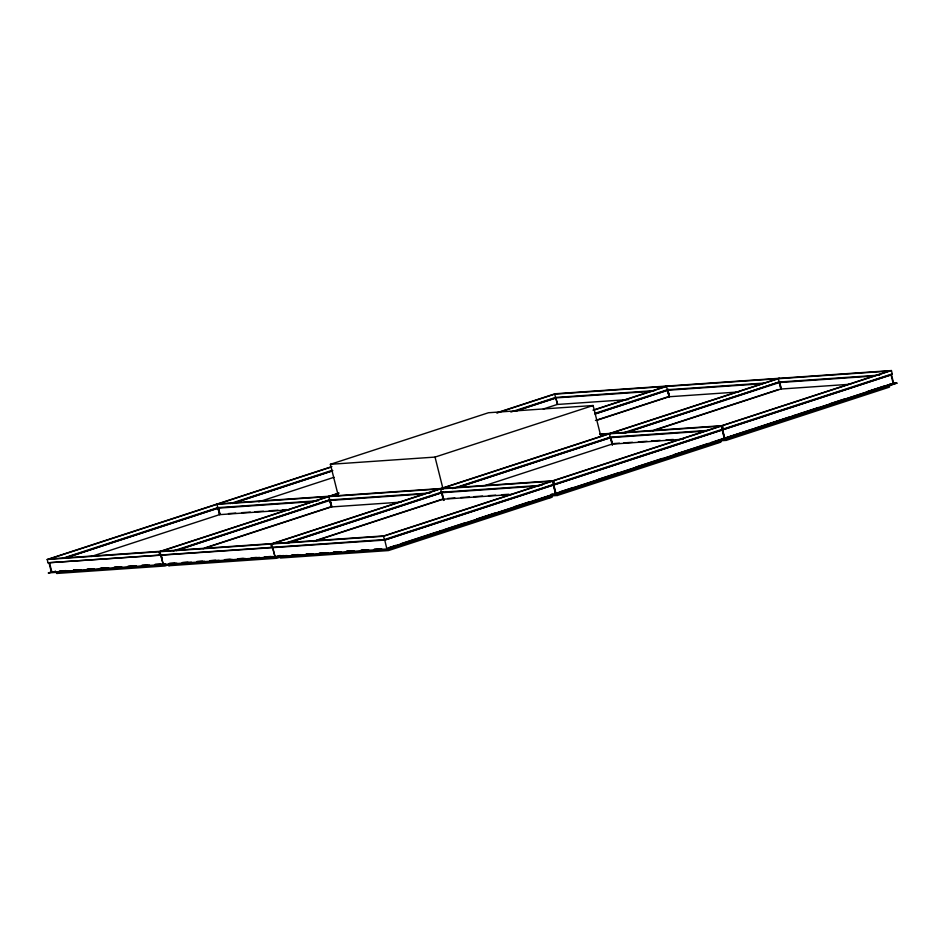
<?xml version="1.0" encoding="UTF-8"?>
<svg xmlns="http://www.w3.org/2000/svg" width="944" height="944" viewBox="0 0 944 944"><rect width="100%" height="100%" fill="white"/><g stroke="black" fill="none" stroke-linecap="round" stroke-linejoin="round"><path stroke-width="1.42" d="M280.38 558.022L388.48 550.564L551.756 497.299L552.016 494.432M551.485 495.883L557.326 495.482L720.614 442.205L720.874 439.338L711.115 442.524M889.732 384.255L889.472 387.111L726.184 440.388L720.343 440.789M176.469 550.505L330.99 499.47M624.798 433.001L780.476 381.588M331.887 466.596L47.2 559.473L48.038 562.789L384.645 540.098L891.502 374.744L892.257 373.871L891.419 370.555L555.166 393.754L496.556 412.87M338.436 496.343L330.388 464.306L488.473 412.74L593.115 405.519L600.809 436.152M218.371 503.872L331.415 466.985M497.476 412.811L554.694 394.144L665.544 386.497M62.906 558.175L217.816 507.636L219.775 514.551M230.371 503.541L332.241 470.313M510.869 412.032L555.52 397.459L654.711 390.615M64.499 558.234L218.265 508.073L219.869 514.468M233.357 503.14L332.607 470.761M515.436 411.112L555.969 397.896L651.325 391.382M64.912 558.152L218.17 508.143M232.377 503.518L332.689 470.785M515.471 411.147L555.874 397.967L557.585 404.292M91.344 556.464L219.515 514.657L289.419 509.831M258.809 501.83L334.034 477.286M543.296 409.012L557.231 404.469L628.586 399.548M52.593 571.686L48.415 573.055L52.545 571.521M55.236 571.002L56.829 573.445L59.614 572.536M330.388 464.306L435.031 457.085L593.115 405.519M339.002 493.028L158.981 551.768L159.819 555.084L160.905 555.544L163.159 564.5M592.985 410.168L666.936 386.037M338.53 493.417L159.902 551.697L163.347 564.488M593.906 410.109L667.868 385.978M173.295 550.918L329.598 499.931L430.24 492.98M594.732 413.425L668.694 389.294M176.28 550.517L330.046 500.355L331.651 506.763L328.76 496.615M595.027 413.909L667.75 390.179L669.367 396.586M595.216 413.897L667.939 390.167L669.544 396.563M204.801 547.921L330.188 507.011M595.452 420.469L667.904 396.834M203.125 548.759L331.297 506.94L401.2 502.114M596.561 420.399L669.013 396.763L738.904 391.937M162.934 564.264L160.185 565.338L164.374 563.981M165.519 564.087L162.769 565.161L165.554 564.252M169.106 564.63L164.917 565.987L56.829 573.445M171.395 564.831L168.598 565.739L276.698 558.282L280.875 556.913M778.717 378.332L270.763 544.051L271.589 547.367L272.686 547.827L274.94 556.795M779.638 378.261L271.683 543.992L275.117 556.771M285.076 543.213L442.76 491.765M452.53 488.579L610.225 437.131L610.579 437.638L458.725 487.175M622.78 433.025L779.083 382.037L879.725 375.098M458.312 487.269L610.674 437.556L612.196 444.034M625.778 432.635L779.532 382.462L781.042 388.952M316.582 540.216L441.969 499.305M654.298 430.027L778.293 389.577M313.502 541.502L443.078 499.223L511.518 494.503M485.145 485.499L611.936 444.14L683.291 439.208M652.611 430.865L780.782 389.046L850.686 384.22M276.144 556.264L271.931 557.467M280.085 555.461L274.551 557.456L280.12 555.627M551.39 481.251L383.937 535.885L273.076 543.532M552.783 480.791L720.248 426.157M721.641 425.709L889.106 371.075L778.245 378.721L779.437 382.544L873.412 376.066M47.2 559.473L383.465 536.275L891.419 370.555M892.257 373.871L384.291 539.59L48.038 562.789M216.058 504.391L552.323 481.18L553.503 485.015L722.184 429.933L724.426 438.901M389.011 547.614L395.973 545.337M401.554 543.52L436.376 532.156M439.172 531.248L465.64 522.61M476.779 518.976L494.892 513.064M514.397 506.704L529.726 501.701M560.653 491.612L573.197 487.529M598.272 479.34L619.17 472.519M635.89 467.068L662.358 458.43M673.509 454.796L708.33 443.432M751.802 429.249L725.334 437.886L726.184 440.388M754.586 428.34L789.42 416.977M792.205 416.068L818.672 407.43M829.823 403.796L845.151 398.793M867.442 391.524L885.555 385.612M387.146 548.464L440.093 531.189M445.662 529.372L552.936 494.373M557.397 492.91L712.047 442.465M714.832 441.556L721.794 439.279M724.862 438.276L758.292 427.372M761.088 426.464L795.91 415.1M798.695 414.192L892.045 383.736M557.857 492.933L721.464 439.739M725.322 438.299L890.275 384.479M891.502 374.744L893.744 383.701L386.898 549.066L384.739 540.027L553.326 485.027L555.568 493.983M896.753 383.028L386.332 549.738L896.8 383.193L893.826 383.229M777.325 378.78L666.476 386.426L669.272 396.657M667.302 389.754L765.029 383.004M667.656 390.261L761.631 383.771M893.862 383.394L896.8 383.193M890.345 384.007L893.744 383.701M887.407 384.845L890.322 384.645M599.652 434.122L722.561 425.638L723.399 428.965L722.644 429.827L724.898 438.795L721.983 438.995M600.608 434.417L721.169 426.098L722.361 429.921M609.305 437.19L709.416 430.287M706.029 431.054L610.402 437.65L612.326 445.332M613.6 443.586L619.429 443.184M623.795 442.889L632.539 442.288M638.356 441.886L647.1 441.285M651.466 440.978L660.198 440.376M666.027 439.975L673.308 439.467M724.968 438.323L727.942 438.287L722.077 438.689M719.599 439.692L724.048 439.562L719.647 439.857M717.688 442.406L720.614 442.205M217.45 503.931L553.715 480.732L554.541 484.048L553.786 484.921L556.04 493.889M216.896 507.707L318.458 500.698M440.447 492.284L542.021 485.275M313.609 501.559L217.981 508.167L219.586 514.563M329.952 500.438L423.927 493.948M538.965 486.018L441.544 492.733L443.468 500.414M228.472 513.607L235.752 513.099M241.57 512.698L250.313 512.096M254.679 511.79L263.423 511.188M269.241 510.787L277.984 510.185M282.35 509.89L286.716 509.583M447.657 498.479L454.937 497.972M460.766 497.571L469.498 496.969M473.876 496.674L482.608 496.072M488.437 495.671L495.718 495.163M501.535 494.762L508.816 494.255M554.647 493.511L559.084 493.37L554.694 493.677M551.166 494.29L555.756 493.972L553.597 484.933M552.216 494.68L555.19 494.644L552.252 494.845M548.842 497.5L551.756 497.299M160.374 551.308L49.513 558.954L216.978 504.32L217.816 507.636M161.294 551.249L272.155 543.591M60.192 571.014L66.021 570.613M73.302 570.117L79.131 569.716M87.863 569.102L92.229 568.807M100.973 568.205L106.79 567.804M114.082 567.297L119.9 566.896M128.644 566.294L134.461 565.893M141.742 565.385L147.571 564.984M154.851 564.488L160.681 564.087M169.059 563.509L174.888 563.108M182.168 562.6L187.998 562.199M196.73 561.597L202.559 561.196M209.839 560.689L215.669 560.288M224.401 559.686L230.23 559.285M237.51 558.777L243.328 558.376M252.072 557.774L256.438 557.479M265.17 556.877L270.999 556.476M279.389 555.898L283.755 555.591M292.498 554.989L298.316 554.588M307.06 553.986L311.426 553.68M320.158 553.078L325.987 552.677M333.267 552.181L339.097 551.768M346.377 551.272L352.195 550.871M360.938 550.269L366.756 549.868M374.036 549.361L379.866 548.96M59.224 571.132L67.992 570.695M73.774 570.129L81.101 569.798M86.883 569.232L94.199 568.89M99.981 568.323L108.761 567.887M114.543 567.32L121.87 566.978M127.652 566.412L136.432 565.975M142.214 565.409L149.53 565.078M155.312 564.5L164.091 564.064M169.542 563.521L176.858 563.19M182.652 562.624L191.42 562.187M197.202 561.609L204.529 561.279M210.311 560.712L219.091 560.276M224.873 559.709L232.189 559.367M237.971 558.801L245.298 558.47M251.08 557.892L259.86 557.456M264.178 556.995L272.958 556.559M278.409 556.016L287.188 555.579M291.519 555.107L300.286 554.671M306.068 554.104L313.396 553.762M319.178 553.196L327.957 552.759M333.739 552.193L341.055 551.862M346.837 551.296L354.165 550.954M361.399 550.281L368.726 549.951M374.508 549.384L381.824 549.042M386.993 548.983L51.377 572.217L49.123 563.249M48.368 572.89L386.332 549.738M441.721 492.721L440.541 488.898M384.645 540.098L383.465 536.275M556.476 492.98L557.326 495.482M893.284 383.807L891.03 374.851L722.455 429.839L724.614 438.889M779.72 382.45L781.007 387.571M779.248 382.556L780.865 388.963M667.479 390.273L669.084 396.669M610.862 437.544L612.467 443.94M609.399 433.803L610.225 437.131M557.491 404.374L554.694 394.144M552.606 494.821L387.654 548.641M435.031 457.085L443.078 489.122M443.94 500.32L442.004 492.638L286.846 543.248L441.816 492.65L443.656 500.403M330.223 500.344L331.828 506.751M329.763 500.45L331.368 506.845M218.772 509.335L220.058 514.456M161.365 555.438L162.014 557.998M49.595 563.143L51.519 570.825"/></g></svg>
